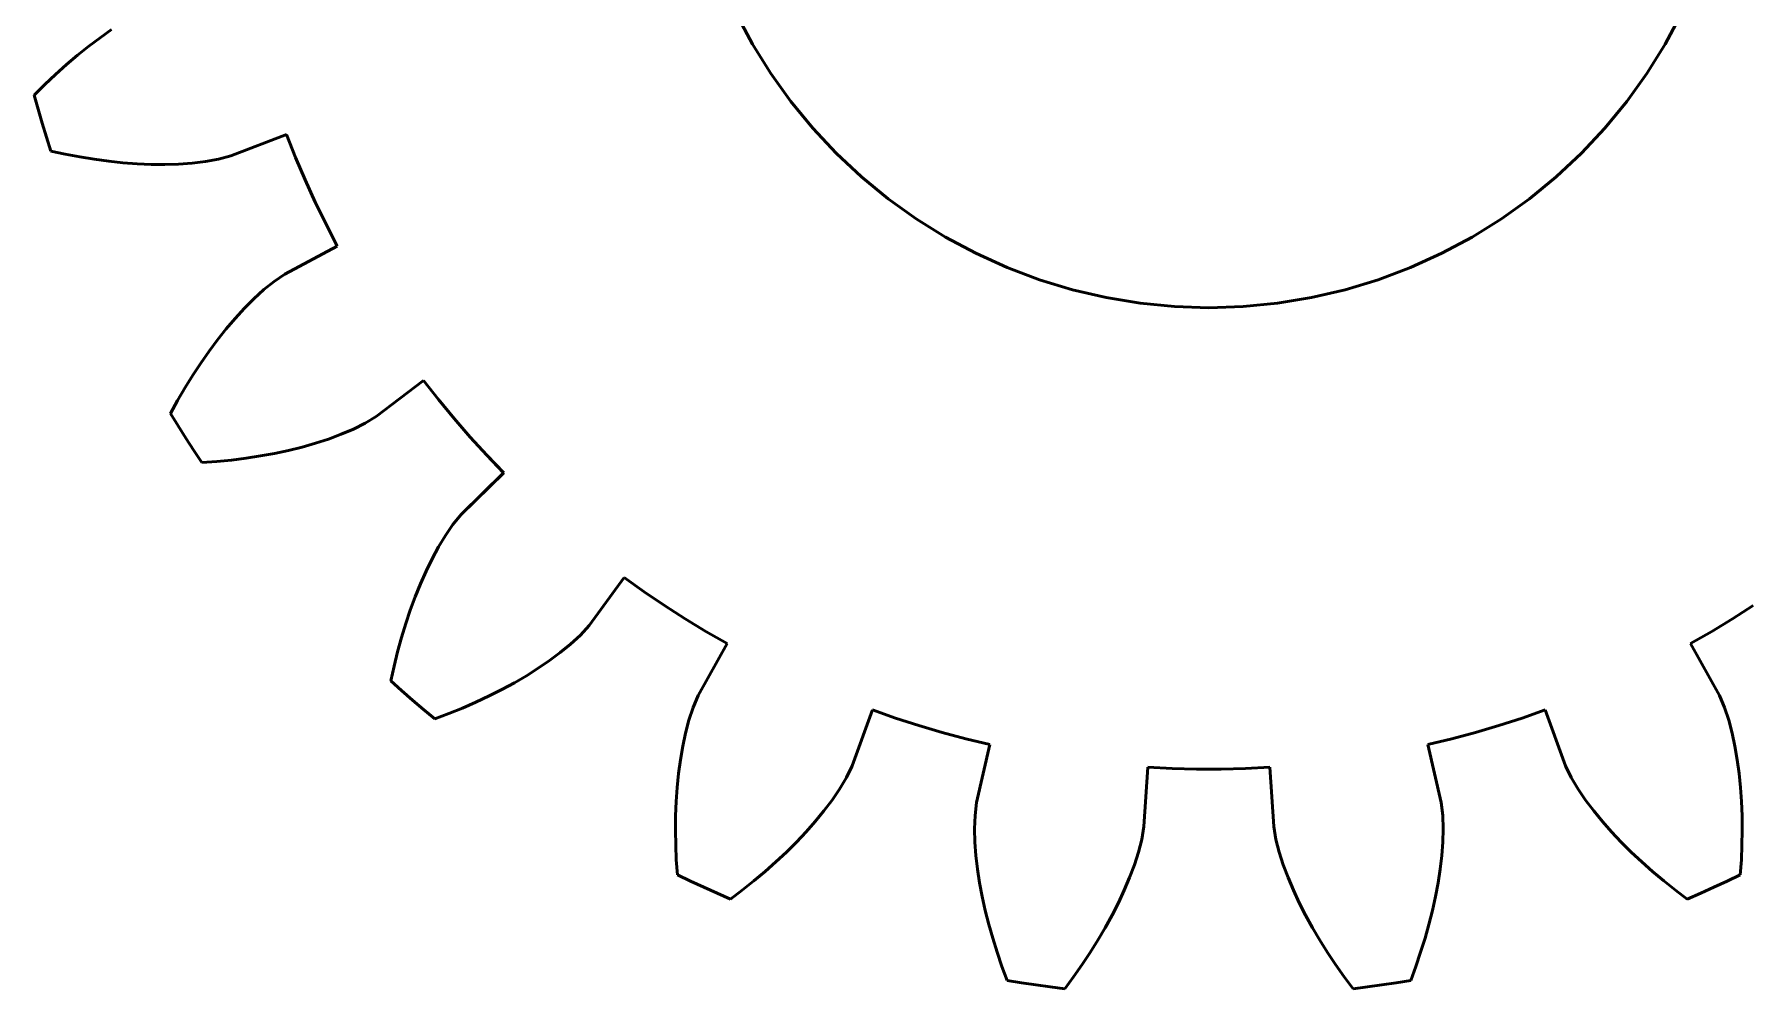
# Model space of a CAD drawing. Header units: millimetres. Extents: x 0 to 297, y 0 to 210.
# Drawn here: x 38.77 to 81.04, y 62.29 to 85.82 of the extents above; entities that cross this region are included whole.
import ezdxf

# ---------------------------------------------------------------- set-up
doc = ezdxf.new("R2010")
doc.units = ezdxf.units.MM
doc.linetypes.add('DASHED', pattern=[1.524, 1.27, -0.254])
doc.layers.add('OCULTA', color=8, linetype='DASHED', lineweight=25)
doc.layers.add('VISIBLE', color=7, linetype='CONTINUOUS', lineweight=50)

msp = doc.modelspace()

# ---------------------------------------------------------------- linework, layer by layer
at = {"layer": 'OCULTA'}
for p, q in [((40.391, 85.731), (40.673, 85.93)), ((39.836, 85.299), (40.112, 85.52)), ((40.112, 85.52), (40.391, 85.731)), ((39.294, 84.827), (39.563, 85.068)), ((39.563, 85.068), (39.836, 85.299)), ((38.766, 84.315), (39.028, 84.576)), ((39.028, 84.576), (39.294, 84.827)), ((38.861, 83.969), (38.766, 84.315)), ((38.766, 84.315), (38.766, 84.315)), ((38.961, 83.623), (38.861, 83.969)), ((39.064, 83.279), (38.961, 83.623)), ((43.62, 82.816), (44.989, 83.342)), ((45.212, 82.78), (44.989, 83.342)), ((44.989, 83.342), (44.989, 83.342)), ((39.064, 83.279), (39.171, 82.936)), ((39.171, 82.936), (39.532, 82.859)), ((39.171, 82.936), (39.171, 82.936)), ((39.532, 82.859), (39.892, 82.791)), ((40.248, 82.734), (39.892, 82.791)), ((40.248, 82.734), (40.603, 82.686)), ((40.603, 82.686), (40.954, 82.65)), ((40.954, 82.65), (41.303, 82.624)), ((41.303, 82.624), (41.648, 82.609)), ((41.648, 82.609), (41.99, 82.606)), ((41.99, 82.606), (42.327, 82.616)), ((42.327, 82.616), (42.66, 82.639)), ((42.66, 82.639), (42.988, 82.677)), ((42.988, 82.677), (43.309, 82.733)), ((43.309, 82.733), (43.62, 82.816)), ((45.212, 82.78), (45.449, 82.225)), ((45.7, 81.676), (45.449, 82.225)), ((45.7, 81.676), (45.965, 81.133)), ((46.242, 80.596), (45.965, 81.133)), ((44.949, 79.906), (46.242, 80.596)), ((46.242, 80.596), (46.242, 80.596)), ((44.682, 79.725), (44.949, 79.906)), ((44.186, 79.297), (44.43, 79.52)), ((44.43, 79.52), (44.682, 79.725)), ((43.723, 78.812), (43.951, 79.061)), ((43.951, 79.061), (44.186, 79.297)), ((43.501, 78.552), (43.723, 78.812)), ((43.078, 78), (43.286, 78.281)), ((43.286, 78.281), (43.501, 78.552)), ((42.875, 77.711), (43.078, 78)), ((42.489, 77.105), (42.679, 77.412)), ((42.679, 77.412), (42.875, 77.711)), ((42.304, 76.789), (42.489, 77.105)), ((47.205, 76.394), (48.371, 77.284)), ((48.743, 76.809), (48.371, 77.284)), ((48.371, 77.284), (48.371, 77.284)), ((42.126, 76.465), (42.304, 76.789)), ((48.743, 76.809), (49.128, 76.342)), ((42.315, 76.16), (42.126, 76.465)), ((42.126, 76.465), (42.126, 76.465)), ((42.315, 76.16), (42.508, 75.856)), ((46.639, 76.083), (46.931, 76.227)), ((46.931, 76.227), (47.205, 76.394)), ((49.523, 75.886), (49.128, 76.342)), ((42.704, 75.555), (42.508, 75.856)), ((45.372, 75.64), (45.701, 75.733)), ((45.701, 75.733), (46.022, 75.838)), ((46.022, 75.838), (46.335, 75.954)), ((46.335, 75.954), (46.639, 76.083)), ((49.93, 75.439), (49.523, 75.886)), ((42.904, 75.256), (42.704, 75.555)), ((42.904, 75.256), (43.272, 75.284)), ((42.904, 75.256), (42.904, 75.256)), ((43.272, 75.284), (43.636, 75.32)), ((43.636, 75.32), (43.994, 75.365)), ((43.994, 75.365), (44.347, 75.42)), ((44.347, 75.42), (44.695, 75.484)), ((44.695, 75.484), (45.037, 75.557)), ((45.037, 75.557), (45.372, 75.64)), ((50.348, 75.003), (49.93, 75.439)), ((49.301, 73.976), (50.348, 75.003)), ((50.348, 75.003), (50.348, 75.003)), ((48.912, 73.459), (49.096, 73.728)), ((49.096, 73.728), (49.301, 73.976)), ((48.582, 72.884), (48.741, 73.177)), ((48.741, 73.177), (48.912, 73.459)), ((48.433, 72.581), (48.582, 72.884)), ((48.293, 72.269), (48.433, 72.581)), ((52.455, 71.243), (53.323, 72.425)), ((53.323, 72.425), (53.814, 72.074)), ((53.323, 72.425), (53.323, 72.425)), ((48.042, 71.621), (48.163, 71.949)), ((48.163, 71.949), (48.293, 72.269)), ((53.814, 72.074), (54.314, 71.735)), ((47.93, 71.286), (48.042, 71.621)), ((54.314, 71.735), (54.822, 71.408)), ((80.668, 71.408), (81.176, 71.735)), ((47.825, 70.944), (47.93, 71.286)), ((52.239, 71.005), (52.455, 71.243)), ((54.822, 71.408), (55.338, 71.094)), ((55.338, 71.094), (55.862, 70.793)), ((79.629, 70.793), (80.152, 71.094)), ((80.152, 71.094), (80.668, 71.408)), ((47.729, 70.595), (47.825, 70.944)), ((51.744, 70.575), (51.999, 70.784)), ((51.999, 70.784), (52.239, 71.005)), ((55.147, 69.513), (55.862, 70.793)), ((55.862, 70.793), (55.862, 70.793)), ((80.344, 69.513), (79.629, 70.793)), ((79.629, 70.793), (79.629, 70.793)), ((47.562, 69.88), (47.642, 70.241)), ((47.642, 70.241), (47.729, 70.595)), ((50.909, 70.003), (51.198, 70.185)), ((51.198, 70.185), (51.477, 70.375)), ((51.477, 70.375), (51.744, 70.575)), ((47.829, 69.64), (47.562, 69.88)), ((47.562, 69.88), (47.562, 69.88)), ((50.303, 69.662), (50.611, 69.828)), ((50.611, 69.828), (50.909, 70.003)), ((47.829, 69.64), (48.1, 69.403)), ((48.373, 69.169), (48.1, 69.403)), ((49.333, 69.206), (49.664, 69.351)), ((49.664, 69.351), (49.988, 69.503)), ((49.988, 69.503), (50.303, 69.662)), ((55.021, 69.217), (55.147, 69.513)), ((80.344, 69.513), (80.47, 69.217)), ((48.373, 69.169), (48.648, 68.939)), ((48.648, 68.939), (48.994, 69.069)), ((48.648, 68.939), (48.648, 68.939)), ((48.994, 69.069), (49.333, 69.206)), ((54.835, 68.589), (54.919, 68.907)), ((54.919, 68.907), (55.021, 69.217)), ((58.944, 67.779), (59.443, 69.158)), ((59.443, 69.158), (60.014, 68.959)), ((59.443, 69.158), (59.443, 69.158)), ((60.014, 68.959), (60.589, 68.774)), ((74.902, 68.774), (75.477, 68.959)), ((75.477, 68.959), (76.047, 69.158)), ((76.547, 67.779), (76.047, 69.158)), ((76.047, 69.158), (76.047, 69.158)), ((80.571, 68.907), (80.47, 69.217)), ((80.656, 68.589), (80.571, 68.907)), ((54.765, 68.262), (54.835, 68.589)), ((60.589, 68.774), (61.168, 68.604)), ((61.168, 68.604), (61.752, 68.449)), ((73.739, 68.449), (74.322, 68.604)), ((74.322, 68.604), (74.902, 68.774)), ((80.726, 68.262), (80.656, 68.589)), ((54.707, 67.93), (54.765, 68.262)), ((61.752, 68.449), (62.339, 68.307)), ((62.014, 66.877), (62.339, 68.307)), ((62.339, 68.307), (62.339, 68.307)), ((73.151, 68.307), (73.739, 68.449)), ((73.151, 68.307), (73.477, 66.877)), ((73.151, 68.307), (73.151, 68.307)), ((80.784, 67.93), (80.726, 68.262)), ((54.661, 67.591), (54.707, 67.93)), ((58.803, 67.49), (58.944, 67.779)), ((66.145, 66.283), (66.236, 67.747)), ((66.236, 67.747), (66.84, 67.717)), ((66.236, 67.747), (66.236, 67.747)), ((66.84, 67.717), (67.443, 67.702)), ((67.443, 67.702), (68.047, 67.702)), ((68.047, 67.702), (68.651, 67.717)), ((68.651, 67.717), (69.254, 67.747)), ((69.345, 66.283), (69.254, 67.747)), ((69.254, 67.747), (69.254, 67.747)), ((76.547, 67.779), (76.688, 67.49)), ((80.829, 67.591), (80.784, 67.93)), ((54.603, 66.898), (54.627, 67.247)), ((54.627, 67.247), (54.661, 67.591)), ((58.636, 67.21), (58.803, 67.49)), ((76.855, 67.21), (76.688, 67.49)), ((80.864, 67.247), (80.829, 67.591)), ((80.864, 67.247), (80.888, 66.898)), ((54.589, 66.545), (54.603, 66.898)), ((58.249, 66.671), (58.45, 66.938)), ((58.45, 66.938), (58.636, 67.21)), ((61.976, 66.558), (62.014, 66.877)), ((73.515, 66.558), (73.477, 66.877)), ((77.041, 66.938), (76.855, 67.21)), ((77.041, 66.938), (77.241, 66.671)), ((80.901, 66.545), (80.888, 66.898)), ((54.586, 66.188), (54.589, 66.545)), ((57.81, 66.153), (58.035, 66.41)), ((58.035, 66.41), (58.249, 66.671)), ((61.966, 66.232), (61.976, 66.558)), ((73.525, 66.232), (73.515, 66.558)), ((77.455, 66.41), (77.241, 66.671)), ((77.455, 66.41), (77.681, 66.153)), ((80.905, 66.188), (80.901, 66.545)), ((54.592, 65.826), (54.586, 66.188)), ((57.572, 65.902), (57.81, 66.153)), ((61.975, 65.903), (61.966, 66.232)), ((66.01, 65.651), (66.092, 65.966)), ((66.092, 65.966), (66.145, 66.283)), ((69.399, 65.966), (69.345, 66.283)), ((69.481, 65.651), (69.399, 65.966)), ((73.516, 65.903), (73.525, 66.232)), ((77.918, 65.902), (77.681, 66.153)), ((80.899, 65.826), (80.905, 66.188)), ((54.607, 65.461), (54.592, 65.826)), ((57.066, 65.414), (57.324, 65.656)), ((57.324, 65.656), (57.572, 65.902)), ((61.999, 65.57), (61.975, 65.903)), ((62.038, 65.234), (61.999, 65.57)), ((65.909, 65.337), (66.01, 65.651)), ((69.582, 65.337), (69.481, 65.651)), ((73.453, 65.234), (73.491, 65.57)), ((73.491, 65.57), (73.516, 65.903)), ((77.918, 65.902), (78.166, 65.656)), ((78.424, 65.414), (78.166, 65.656)), ((80.883, 65.461), (80.899, 65.826)), ((54.607, 65.461), (54.633, 65.093)), ((56.521, 64.945), (56.799, 65.177)), ((56.799, 65.177), (57.066, 65.414)), ((62.089, 64.897), (62.038, 65.234)), ((65.791, 65.025), (65.909, 65.337)), ((69.582, 65.337), (69.699, 65.025)), ((73.401, 64.897), (73.453, 65.234)), ((78.424, 65.414), (78.692, 65.177)), ((78.969, 64.945), (78.692, 65.177)), ((80.858, 65.093), (80.883, 65.461)), ((54.957, 64.938), (54.633, 65.093)), ((54.633, 65.093), (54.633, 65.093)), ((54.957, 64.938), (55.283, 64.786)), ((55.283, 64.786), (55.611, 64.639)), ((55.94, 64.496), (56.235, 64.718)), ((56.235, 64.718), (56.521, 64.945)), ((62.089, 64.897), (62.153, 64.557)), ((65.515, 64.404), (65.66, 64.714)), ((65.66, 64.714), (65.791, 65.025)), ((69.831, 64.714), (69.699, 65.025)), ((69.976, 64.404), (69.831, 64.714)), ((73.338, 64.557), (73.401, 64.897)), ((78.969, 64.945), (79.255, 64.718)), ((79.255, 64.718), (79.55, 64.496)), ((79.88, 64.639), (80.208, 64.786)), ((80.208, 64.786), (80.534, 64.938)), ((80.534, 64.938), (80.858, 65.093)), ((80.858, 65.093), (80.858, 65.093)), ((55.94, 64.496), (55.611, 64.639)), ((55.94, 64.496), (55.94, 64.496)), ((62.228, 64.216), (62.153, 64.557)), ((65.358, 64.096), (65.515, 64.404)), ((70.132, 64.096), (69.976, 64.404)), ((73.262, 64.216), (73.338, 64.557)), ((79.55, 64.496), (79.88, 64.639)), ((79.55, 64.496), (79.55, 64.496)), ((62.315, 63.873), (62.228, 64.216)), ((62.412, 63.529), (62.315, 63.873)), ((65.19, 63.79), (65.358, 64.096)), ((70.301, 63.79), (70.132, 64.096)), ((73.079, 63.529), (73.176, 63.873)), ((73.176, 63.873), (73.262, 64.216)), ((62.52, 63.184), (62.412, 63.529)), ((64.82, 63.183), (65.01, 63.485)), ((65.01, 63.485), (65.19, 63.79)), ((70.48, 63.485), (70.301, 63.79)), ((70.48, 63.485), (70.671, 63.183)), ((72.971, 63.184), (73.079, 63.529)), ((62.52, 63.184), (62.638, 62.838)), ((64.62, 62.882), (64.82, 63.183)), ((70.671, 63.183), (70.871, 62.882)), ((72.853, 62.838), (72.971, 63.184)), ((62.766, 62.491), (62.638, 62.838)), ((64.189, 62.287), (64.409, 62.583)), ((64.409, 62.583), (64.62, 62.882)), ((70.871, 62.882), (71.082, 62.583)), ((71.082, 62.583), (71.302, 62.287)), ((72.725, 62.491), (72.853, 62.838)), ((62.766, 62.491), (63.12, 62.434)), ((62.766, 62.491), (62.766, 62.491)), ((63.12, 62.434), (63.476, 62.381)), ((63.476, 62.381), (63.832, 62.332)), ((63.832, 62.332), (64.189, 62.287)), ((64.189, 62.287), (64.189, 62.287)), ((71.302, 62.287), (71.659, 62.332)), ((71.302, 62.287), (71.302, 62.287)), ((71.659, 62.332), (72.015, 62.381)), ((72.015, 62.381), (72.37, 62.434)), ((72.37, 62.434), (72.725, 62.491)), ((72.725, 62.491), (72.725, 62.491))]:
    msp.add_line(p, q, dxfattribs=at)
at = {"layer": 'VISIBLE'}
for p, q in [((56.487, 85.575), (56.086, 86.325)), ((56.487, 85.575), (56.086, 86.325)), ((79.004, 85.575), (79.405, 86.325)), ((79.004, 85.575), (79.405, 86.325)), ((40.391, 85.731), (40.673, 85.93)), ((40.391, 85.731), (40.673, 85.93)), ((39.836, 85.299), (40.112, 85.52)), ((39.836, 85.299), (40.112, 85.52)), ((40.112, 85.52), (40.391, 85.731)), ((40.112, 85.52), (40.391, 85.731)), ((40.112, 85.52), (40.112, 85.52)), ((40.391, 85.731), (40.391, 85.731)), ((56.487, 85.575), (56.936, 84.853)), ((56.487, 85.575), (56.936, 84.853)), ((78.554, 84.853), (79.004, 85.575)), ((78.554, 84.853), (79.004, 85.575)), ((39.294, 84.827), (39.563, 85.068)), ((39.294, 84.827), (39.563, 85.068)), ((39.563, 85.068), (39.836, 85.299)), ((39.563, 85.068), (39.836, 85.299)), ((39.563, 85.068), (39.563, 85.068)), ((39.836, 85.299), (39.836, 85.299)), ((38.766, 84.315), (39.028, 84.576)), ((38.766, 84.315), (39.028, 84.576)), ((39.028, 84.576), (39.294, 84.827)), ((39.028, 84.576), (39.294, 84.827)), ((39.028, 84.576), (39.028, 84.576)), ((39.294, 84.827), (39.294, 84.827)), ((57.432, 84.161), (56.936, 84.853)), ((57.432, 84.161), (56.936, 84.853)), ((78.059, 84.161), (78.554, 84.853)), ((78.059, 84.161), (78.554, 84.853)), ((38.861, 83.969), (38.766, 84.315)), ((38.861, 83.969), (38.766, 84.315)), ((38.766, 84.315), (38.766, 84.315)), ((38.766, 84.315), (38.766, 84.315)), ((57.432, 84.161), (57.971, 83.504)), ((57.432, 84.161), (57.971, 83.504)), ((77.519, 83.504), (78.059, 84.161)), ((77.519, 83.504), (78.059, 84.161)), ((38.961, 83.623), (38.861, 83.969)), ((38.961, 83.623), (38.861, 83.969)), ((38.861, 83.969), (38.861, 83.969)), ((39.064, 83.279), (38.961, 83.623)), ((39.064, 83.279), (38.961, 83.623)), ((38.961, 83.623), (38.961, 83.623)), ((43.62, 82.816), (44.989, 83.342)), ((44.989, 83.342), (43.62, 82.816)), ((45.212, 82.78), (44.989, 83.342)), ((45.212, 82.78), (44.989, 83.342)), ((44.989, 83.342), (44.989, 83.342)), ((44.989, 83.342), (44.989, 83.342)), ((44.989, 83.342), (44.989, 83.342)), ((44.989, 83.342), (44.989, 83.342)), ((44.989, 83.342), (44.989, 83.342)), ((44.989, 83.342), (44.989, 83.342)), ((44.989, 83.342), (44.989, 83.342)), ((44.989, 83.342), (44.989, 83.342)), ((44.989, 83.342), (44.989, 83.342)), ((44.989, 83.342), (44.989, 83.342)), ((44.989, 83.342), (44.989, 83.342)), ((44.989, 83.342), (44.989, 83.342)), ((44.989, 83.342), (44.989, 83.342)), ((44.989, 83.342), (44.989, 83.342)), ((44.989, 83.342), (44.989, 83.342)), ((44.989, 83.342), (44.989, 83.342)), ((57.971, 83.504), (58.553, 82.883)), ((57.971, 83.504), (58.553, 82.883)), ((76.938, 82.883), (77.519, 83.504)), ((76.938, 82.883), (77.519, 83.504)), ((39.064, 83.279), (39.171, 82.936)), ((39.171, 82.936), (39.064, 83.279)), ((39.064, 83.279), (39.064, 83.279)), ((39.171, 82.936), (39.532, 82.859)), ((39.532, 82.859), (39.171, 82.936)), ((39.171, 82.936), (39.171, 82.936)), ((39.171, 82.936), (39.171, 82.936)), ((39.532, 82.859), (39.892, 82.791)), ((39.532, 82.859), (39.532, 82.859)), ((39.892, 82.791), (39.532, 82.859)), ((59.174, 82.301), (58.553, 82.883)), ((59.174, 82.301), (58.553, 82.883)), ((76.317, 82.301), (76.938, 82.883)), ((76.317, 82.301), (76.938, 82.883)), ((40.248, 82.734), (39.892, 82.791)), ((40.248, 82.734), (39.892, 82.791)), ((39.892, 82.791), (39.892, 82.791)), ((40.248, 82.734), (40.603, 82.686)), ((40.603, 82.686), (40.248, 82.734)), ((40.248, 82.734), (40.248, 82.734)), ((40.603, 82.686), (40.954, 82.65)), ((40.954, 82.65), (40.603, 82.686)), ((40.603, 82.686), (40.603, 82.686)), ((40.954, 82.65), (41.303, 82.624)), ((41.303, 82.624), (40.954, 82.65)), ((40.954, 82.65), (40.954, 82.65)), ((41.303, 82.624), (41.648, 82.609)), ((41.648, 82.609), (41.303, 82.624)), ((41.303, 82.624), (41.303, 82.624)), ((41.648, 82.609), (41.99, 82.606)), ((41.99, 82.606), (41.648, 82.609)), ((41.648, 82.609), (41.648, 82.609)), ((41.99, 82.606), (42.327, 82.616)), ((42.327, 82.616), (41.99, 82.606)), ((41.99, 82.606), (41.99, 82.606)), ((42.327, 82.616), (42.66, 82.639)), ((42.66, 82.639), (42.327, 82.616)), ((42.327, 82.616), (42.327, 82.616)), ((42.66, 82.639), (42.988, 82.677)), ((42.988, 82.677), (42.66, 82.639)), ((42.66, 82.639), (42.66, 82.639)), ((42.988, 82.677), (43.309, 82.733)), ((43.309, 82.733), (42.988, 82.677)), ((42.988, 82.677), (42.988, 82.677)), ((43.309, 82.733), (43.62, 82.816)), ((43.62, 82.816), (43.309, 82.733)), ((43.309, 82.733), (43.309, 82.733)), ((43.62, 82.816), (43.62, 82.816)), ((45.212, 82.78), (45.449, 82.225)), ((45.449, 82.225), (45.212, 82.78)), ((45.212, 82.78), (45.212, 82.78)), ((45.7, 81.676), (45.449, 82.225)), ((45.7, 81.676), (45.449, 82.225)), ((45.449, 82.225), (45.449, 82.225)), ((59.174, 82.301), (59.831, 81.762)), ((59.174, 82.301), (59.831, 81.762)), ((75.659, 81.762), (76.317, 82.301)), ((75.659, 81.762), (76.317, 82.301)), ((45.7, 81.676), (45.965, 81.133)), ((45.965, 81.133), (45.7, 81.676)), ((45.7, 81.676), (45.7, 81.676)), ((59.831, 81.762), (60.523, 81.266)), ((59.831, 81.762), (60.523, 81.266)), ((74.968, 81.266), (75.659, 81.762)), ((74.968, 81.266), (75.659, 81.762)), ((61.245, 80.817), (60.523, 81.266)), ((61.245, 80.817), (60.523, 81.266)), ((74.245, 80.817), (74.968, 81.266)), ((74.245, 80.817), (74.968, 81.266)), ((46.242, 80.596), (45.965, 81.133)), ((46.242, 80.596), (45.965, 81.133)), ((45.965, 81.133), (45.965, 81.133)), ((61.245, 80.817), (61.996, 80.416)), ((61.245, 80.817), (61.996, 80.416)), ((73.495, 80.416), (74.245, 80.817)), ((73.495, 80.416), (74.245, 80.817)), ((44.949, 79.906), (46.242, 80.596)), ((44.949, 79.906), (46.242, 80.596)), ((46.242, 80.596), (46.242, 80.596)), ((46.242, 80.596), (46.242, 80.596)), ((46.242, 80.596), (46.242, 80.596)), ((46.242, 80.596), (46.242, 80.596)), ((46.242, 80.596), (46.242, 80.596)), ((46.242, 80.596), (46.242, 80.596)), ((46.242, 80.596), (46.242, 80.596)), ((46.242, 80.596), (46.242, 80.596)), ((46.242, 80.596), (46.242, 80.596)), ((46.242, 80.596), (46.242, 80.596)), ((46.242, 80.596), (46.242, 80.596)), ((46.242, 80.596), (46.242, 80.596)), ((46.242, 80.596), (46.242, 80.596)), ((46.242, 80.596), (46.242, 80.596)), ((46.242, 80.596), (46.242, 80.596)), ((46.242, 80.596), (46.242, 80.596)), ((61.996, 80.416), (62.77, 80.065)), ((61.996, 80.416), (62.77, 80.065)), ((72.72, 80.065), (73.495, 80.416)), ((72.72, 80.065), (73.495, 80.416)), ((44.682, 79.725), (44.949, 79.906)), ((44.682, 79.725), (44.949, 79.906)), ((44.949, 79.906), (44.949, 79.906)), ((62.77, 80.065), (63.567, 79.765)), ((62.77, 80.065), (63.567, 79.765)), ((71.924, 79.765), (72.72, 80.065)), ((71.924, 79.765), (72.72, 80.065)), ((44.186, 79.297), (44.43, 79.52)), ((44.186, 79.297), (44.43, 79.52)), ((44.43, 79.52), (44.682, 79.725)), ((44.43, 79.52), (44.682, 79.725)), ((44.43, 79.52), (44.43, 79.52)), ((44.682, 79.725), (44.682, 79.725)), ((63.567, 79.765), (64.381, 79.518)), ((63.567, 79.765), (64.381, 79.518)), ((64.381, 79.518), (65.209, 79.325)), ((64.381, 79.518), (65.209, 79.325)), ((70.282, 79.325), (71.11, 79.518)), ((70.282, 79.325), (71.11, 79.518)), ((71.11, 79.518), (71.924, 79.765)), ((71.11, 79.518), (71.924, 79.765)), ((43.723, 78.812), (43.951, 79.061)), ((43.723, 78.812), (43.951, 79.061)), ((43.951, 79.061), (44.186, 79.297)), ((43.951, 79.061), (44.186, 79.297)), ((43.951, 79.061), (43.951, 79.061)), ((44.186, 79.297), (44.186, 79.297)), ((65.209, 79.325), (66.048, 79.186)), ((65.209, 79.325), (66.048, 79.186)), ((66.048, 79.186), (66.895, 79.103)), ((66.048, 79.186), (66.895, 79.103)), ((66.895, 79.103), (67.745, 79.075)), ((66.895, 79.103), (67.745, 79.075)), ((67.745, 79.075), (68.596, 79.103)), ((67.745, 79.075), (68.596, 79.103)), ((68.596, 79.103), (69.442, 79.186)), ((68.596, 79.103), (69.442, 79.186)), ((69.442, 79.186), (70.282, 79.325)), ((69.442, 79.186), (70.282, 79.325)), ((43.501, 78.552), (43.723, 78.812)), ((43.501, 78.552), (43.723, 78.812)), ((43.723, 78.812), (43.723, 78.812)), ((43.078, 78), (43.286, 78.281)), ((43.078, 78), (43.286, 78.281)), ((43.286, 78.281), (43.501, 78.552)), ((43.286, 78.281), (43.501, 78.552)), ((43.286, 78.281), (43.286, 78.281)), ((43.501, 78.552), (43.501, 78.552)), ((42.875, 77.711), (43.078, 78)), ((42.875, 77.711), (43.078, 78)), ((43.078, 78), (43.078, 78)), ((42.489, 77.105), (42.679, 77.412)), ((42.489, 77.105), (42.679, 77.412)), ((42.679, 77.412), (42.875, 77.711)), ((42.679, 77.412), (42.875, 77.711)), ((42.679, 77.412), (42.679, 77.412)), ((42.875, 77.711), (42.875, 77.711)), ((42.304, 76.789), (42.489, 77.105)), ((42.304, 76.789), (42.489, 77.105)), ((42.489, 77.105), (42.489, 77.105)), ((47.205, 76.394), (48.371, 77.284)), ((48.371, 77.284), (47.205, 76.394)), ((48.743, 76.809), (48.371, 77.284)), ((48.743, 76.809), (48.371, 77.284)), ((48.371, 77.284), (48.371, 77.284)), ((48.371, 77.284), (48.371, 77.284)), ((48.371, 77.284), (48.371, 77.284)), ((48.371, 77.284), (48.371, 77.284)), ((48.371, 77.284), (48.371, 77.284)), ((48.371, 77.284), (48.371, 77.284)), ((48.371, 77.284), (48.371, 77.284)), ((48.371, 77.284), (48.371, 77.284)), ((48.371, 77.284), (48.371, 77.284)), ((48.371, 77.284), (48.371, 77.284)), ((48.371, 77.284), (48.371, 77.284)), ((48.371, 77.284), (48.371, 77.284)), ((48.371, 77.284), (48.371, 77.284)), ((48.371, 77.284), (48.371, 77.284)), ((48.371, 77.284), (48.371, 77.284)), ((48.371, 77.284), (48.371, 77.284)), ((42.126, 76.465), (42.304, 76.789)), ((42.126, 76.465), (42.304, 76.789)), ((42.304, 76.789), (42.304, 76.789)), ((48.743, 76.809), (49.128, 76.342)), ((49.128, 76.342), (48.743, 76.809)), ((48.743, 76.809), (48.743, 76.809)), ((42.315, 76.16), (42.126, 76.465)), ((42.315, 76.16), (42.126, 76.465)), ((42.126, 76.465), (42.126, 76.465)), ((42.126, 76.465), (42.126, 76.465)), ((42.315, 76.16), (42.508, 75.856)), ((42.508, 75.856), (42.315, 76.16)), ((42.315, 76.16), (42.315, 76.16)), ((46.639, 76.083), (46.931, 76.227)), ((46.931, 76.227), (46.639, 76.083)), ((46.931, 76.227), (47.205, 76.394)), ((47.205, 76.394), (46.931, 76.227)), ((46.931, 76.227), (46.931, 76.227)), ((47.205, 76.394), (47.205, 76.394)), ((49.523, 75.886), (49.128, 76.342)), ((49.523, 75.886), (49.128, 76.342)), ((49.128, 76.342), (49.128, 76.342)), ((42.704, 75.555), (42.508, 75.856)), ((42.704, 75.555), (42.508, 75.856)), ((42.508, 75.856), (42.508, 75.856)), ((45.372, 75.64), (45.701, 75.733)), ((45.701, 75.733), (45.372, 75.64)), ((45.701, 75.733), (46.022, 75.838)), ((46.022, 75.838), (45.701, 75.733)), ((45.701, 75.733), (45.701, 75.733)), ((46.022, 75.838), (46.335, 75.954)), ((46.335, 75.954), (46.022, 75.838)), ((46.022, 75.838), (46.022, 75.838)), ((46.335, 75.954), (46.639, 76.083)), ((46.639, 76.083), (46.335, 75.954)), ((46.335, 75.954), (46.335, 75.954)), ((46.639, 76.083), (46.639, 76.083)), ((49.93, 75.439), (49.523, 75.886)), ((49.93, 75.439), (49.523, 75.886)), ((49.523, 75.886), (49.523, 75.886)), ((42.904, 75.256), (42.704, 75.555)), ((42.904, 75.256), (42.704, 75.555)), ((42.704, 75.555), (42.704, 75.555)), ((42.904, 75.256), (43.272, 75.284)), ((43.272, 75.284), (42.904, 75.256)), ((42.904, 75.256), (42.904, 75.256)), ((42.904, 75.256), (42.904, 75.256)), ((43.272, 75.284), (43.636, 75.32)), ((43.636, 75.32), (43.272, 75.284)), ((43.272, 75.284), (43.272, 75.284)), ((43.636, 75.32), (43.994, 75.365)), ((43.994, 75.365), (43.636, 75.32)), ((43.636, 75.32), (43.636, 75.32)), ((43.994, 75.365), (44.347, 75.42)), ((44.347, 75.42), (43.994, 75.365)), ((43.994, 75.365), (43.994, 75.365)), ((44.347, 75.42), (44.695, 75.484)), ((44.695, 75.484), (44.347, 75.42)), ((44.347, 75.42), (44.347, 75.42)), ((44.695, 75.484), (45.037, 75.557)), ((45.037, 75.557), (44.695, 75.484)), ((44.695, 75.484), (44.695, 75.484)), ((45.037, 75.557), (45.372, 75.64)), ((45.372, 75.64), (45.037, 75.557)), ((45.037, 75.557), (45.037, 75.557)), ((45.372, 75.64), (45.372, 75.64)), ((50.348, 75.003), (49.93, 75.439)), ((50.347, 75.003), (49.93, 75.439)), ((49.93, 75.439), (49.93, 75.439)), ((49.301, 73.976), (50.348, 75.003)), ((49.301, 73.976), (50.347, 75.003)), ((50.347, 75.003), (50.347, 75.003)), ((50.347, 75.003), (50.347, 75.003)), ((50.347, 75.003), (50.347, 75.003)), ((50.347, 75.003), (50.347, 75.003)), ((50.347, 75.003), (50.347, 75.003)), ((50.347, 75.003), (50.347, 75.003)), ((50.347, 75.003), (50.347, 75.003)), ((50.347, 75.003), (50.347, 75.003)), ((50.347, 75.003), (50.347, 75.003)), ((50.347, 75.003), (50.347, 75.003)), ((50.347, 75.003), (50.347, 75.003)), ((50.347, 75.003), (50.347, 75.003)), ((50.347, 75.003), (50.347, 75.003)), ((50.347, 75.003), (50.347, 75.003)), ((50.347, 75.003), (50.347, 75.003)), ((50.347, 75.003), (50.347, 75.003)), ((48.912, 73.459), (49.096, 73.728)), ((48.912, 73.459), (49.096, 73.728)), ((49.096, 73.728), (49.301, 73.976)), ((49.096, 73.728), (49.301, 73.976)), ((49.096, 73.728), (49.096, 73.728)), ((49.301, 73.976), (49.301, 73.976)), ((48.582, 72.884), (48.741, 73.177)), ((48.582, 72.884), (48.741, 73.177)), ((48.741, 73.177), (48.912, 73.459)), ((48.741, 73.177), (48.912, 73.459)), ((48.741, 73.177), (48.741, 73.177)), ((48.912, 73.459), (48.912, 73.459)), ((48.433, 72.581), (48.582, 72.884)), ((48.433, 72.581), (48.582, 72.884)), ((48.582, 72.884), (48.582, 72.884)), ((48.293, 72.269), (48.433, 72.581)), ((48.293, 72.269), (48.433, 72.581)), ((48.433, 72.581), (48.433, 72.581)), ((52.455, 71.243), (53.323, 72.425)), ((53.323, 72.425), (52.455, 71.243)), ((53.323, 72.425), (53.814, 72.074)), ((53.814, 72.074), (53.323, 72.425)), ((53.323, 72.425), (53.323, 72.425)), ((53.323, 72.425), (53.323, 72.425)), ((53.323, 72.425), (53.323, 72.425)), ((53.323, 72.425), (53.323, 72.425)), ((53.323, 72.425), (53.323, 72.425)), ((53.323, 72.425), (53.323, 72.425)), ((53.323, 72.425), (53.323, 72.425)), ((53.323, 72.425), (53.323, 72.425)), ((53.323, 72.425), (53.323, 72.425)), ((53.323, 72.425), (53.323, 72.425)), ((53.323, 72.425), (53.323, 72.425)), ((53.323, 72.425), (53.323, 72.425)), ((53.323, 72.425), (53.323, 72.425)), ((53.323, 72.425), (53.323, 72.425)), ((53.323, 72.425), (53.323, 72.425)), ((53.323, 72.425), (53.323, 72.425)), ((48.042, 71.621), (48.163, 71.949)), ((48.042, 71.621), (48.163, 71.949)), ((48.163, 71.949), (48.293, 72.269)), ((48.163, 71.949), (48.293, 72.269)), ((48.163, 71.949), (48.163, 71.949)), ((48.293, 72.269), (48.293, 72.269)), ((53.814, 72.074), (54.314, 71.735)), ((54.314, 71.735), (53.814, 72.074)), ((53.814, 72.074), (53.814, 72.074)), ((47.93, 71.286), (48.042, 71.621)), ((47.93, 71.286), (48.042, 71.621)), ((48.042, 71.621), (48.042, 71.621)), ((54.314, 71.735), (54.822, 71.408)), ((54.822, 71.408), (54.314, 71.735)), ((54.314, 71.735), (54.314, 71.735)), ((80.668, 71.408), (81.176, 71.735)), ((81.176, 71.735), (80.668, 71.408)), ((47.825, 70.944), (47.93, 71.286)), ((47.825, 70.944), (47.93, 71.286)), ((47.93, 71.286), (47.93, 71.286)), ((52.239, 71.005), (52.455, 71.243)), ((52.455, 71.243), (52.239, 71.005)), ((52.455, 71.243), (52.455, 71.243)), ((54.822, 71.408), (55.338, 71.094)), ((55.338, 71.094), (54.822, 71.408)), ((54.822, 71.408), (54.822, 71.408)), ((55.338, 71.094), (55.862, 70.793)), ((55.862, 70.793), (55.338, 71.094)), ((55.338, 71.094), (55.338, 71.094)), ((79.629, 70.793), (80.152, 71.094)), ((80.152, 71.094), (79.629, 70.793)), ((80.152, 71.094), (80.668, 71.408)), ((80.668, 71.408), (80.152, 71.094)), ((80.152, 71.094), (80.152, 71.094)), ((80.668, 71.408), (80.668, 71.408)), ((47.729, 70.595), (47.825, 70.944)), ((47.729, 70.595), (47.825, 70.944)), ((47.825, 70.944), (47.825, 70.944)), ((51.744, 70.575), (51.999, 70.784)), ((51.999, 70.784), (51.744, 70.575)), ((51.999, 70.784), (52.239, 71.005)), ((52.239, 71.005), (51.999, 70.784)), ((51.999, 70.784), (51.999, 70.784)), ((52.239, 71.005), (52.239, 71.005)), ((55.147, 69.513), (55.862, 70.793)), ((55.147, 69.513), (55.862, 70.793)), ((55.862, 70.793), (55.862, 70.793)), ((55.862, 70.793), (55.862, 70.793)), ((55.862, 70.793), (55.862, 70.793)), ((55.862, 70.793), (55.862, 70.793)), ((55.862, 70.793), (55.862, 70.793)), ((55.862, 70.793), (55.862, 70.793)), ((55.862, 70.793), (55.862, 70.793)), ((55.862, 70.793), (55.862, 70.793)), ((55.862, 70.793), (55.862, 70.793)), ((55.862, 70.793), (55.862, 70.793)), ((55.862, 70.793), (55.862, 70.793)), ((55.862, 70.793), (55.862, 70.793)), ((55.862, 70.793), (55.862, 70.793)), ((55.862, 70.793), (55.862, 70.793)), ((55.862, 70.793), (55.862, 70.793)), ((55.862, 70.793), (55.862, 70.793)), ((80.344, 69.513), (79.629, 70.793)), ((79.629, 70.793), (79.629, 70.793)), ((79.629, 70.793), (79.629, 70.793)), ((79.629, 70.793), (79.629, 70.793)), ((79.629, 70.793), (79.629, 70.793)), ((79.629, 70.793), (79.629, 70.793)), ((79.629, 70.793), (79.629, 70.793)), ((79.629, 70.793), (79.629, 70.793)), ((79.629, 70.793), (79.629, 70.793)), ((79.629, 70.793), (79.629, 70.793)), ((79.629, 70.793), (79.629, 70.793)), ((79.629, 70.793), (79.629, 70.793)), ((79.629, 70.793), (79.629, 70.793)), ((79.629, 70.793), (79.629, 70.793)), ((79.629, 70.793), (79.629, 70.793)), ((79.629, 70.793), (79.629, 70.793)), ((79.629, 70.793), (79.629, 70.793)), ((79.629, 70.793), (80.344, 69.513)), ((47.562, 69.88), (47.642, 70.241)), ((47.562, 69.88), (47.642, 70.241)), ((47.642, 70.241), (47.729, 70.595)), ((47.642, 70.241), (47.729, 70.595)), ((47.642, 70.241), (47.642, 70.241)), ((47.729, 70.595), (47.729, 70.595)), ((50.909, 70.003), (51.198, 70.185)), ((51.198, 70.185), (50.909, 70.003)), ((51.198, 70.185), (51.477, 70.375)), ((51.477, 70.375), (51.198, 70.185)), ((51.198, 70.185), (51.198, 70.185)), ((51.477, 70.375), (51.744, 70.575)), ((51.744, 70.575), (51.477, 70.375)), ((51.477, 70.375), (51.477, 70.375)), ((51.744, 70.575), (51.744, 70.575)), ((47.829, 69.64), (47.562, 69.88)), ((47.829, 69.64), (47.562, 69.88)), ((47.562, 69.88), (47.562, 69.88)), ((47.562, 69.88), (47.562, 69.88)), ((50.303, 69.662), (50.611, 69.828)), ((50.611, 69.828), (50.303, 69.662)), ((50.611, 69.828), (50.909, 70.003)), ((50.909, 70.003), (50.611, 69.828)), ((50.611, 69.828), (50.611, 69.828)), ((50.909, 70.003), (50.909, 70.003)), ((47.829, 69.64), (48.1, 69.403)), ((48.1, 69.403), (47.829, 69.64)), ((47.829, 69.64), (47.829, 69.64)), ((48.373, 69.169), (48.1, 69.403)), ((48.373, 69.169), (48.1, 69.403)), ((48.1, 69.403), (48.1, 69.403)), ((49.333, 69.206), (49.664, 69.351)), ((49.664, 69.351), (49.333, 69.206)), ((49.664, 69.351), (49.988, 69.503)), ((49.988, 69.503), (49.664, 69.351)), ((49.664, 69.351), (49.664, 69.351)), ((49.988, 69.503), (50.303, 69.662)), ((50.303, 69.662), (49.988, 69.503)), ((49.988, 69.503), (49.988, 69.503)), ((50.303, 69.662), (50.303, 69.662)), ((55.021, 69.217), (55.147, 69.513)), ((55.021, 69.217), (55.147, 69.513)), ((55.147, 69.513), (55.147, 69.513)), ((80.344, 69.513), (80.47, 69.217)), ((80.344, 69.513), (80.344, 69.513)), ((80.344, 69.513), (80.47, 69.217)), ((48.373, 69.169), (48.648, 68.939)), ((48.648, 68.939), (48.373, 69.169)), ((48.373, 69.169), (48.373, 69.169)), ((48.648, 68.939), (48.994, 69.069)), ((48.994, 69.069), (48.648, 68.939)), ((48.648, 68.939), (48.648, 68.939)), ((48.648, 68.939), (48.648, 68.939)), ((48.994, 69.069), (49.333, 69.206)), ((49.333, 69.206), (48.994, 69.069)), ((48.994, 69.069), (48.994, 69.069)), ((49.333, 69.206), (49.333, 69.206)), ((54.835, 68.589), (54.919, 68.907)), ((54.919, 68.907), (55.021, 69.217)), ((54.919, 68.907), (55.021, 69.217)), ((54.919, 68.907), (54.919, 68.907)), ((55.021, 69.217), (55.021, 69.217)), ((58.944, 67.779), (59.443, 69.158)), ((59.443, 69.158), (58.944, 67.779)), ((59.443, 69.158), (60.014, 68.959)), ((60.014, 68.959), (59.443, 69.158)), ((59.443, 69.158), (59.443, 69.158)), ((59.443, 69.158), (59.443, 69.158)), ((59.443, 69.158), (59.443, 69.158)), ((59.443, 69.158), (59.443, 69.158)), ((59.443, 69.158), (59.443, 69.158)), ((59.443, 69.158), (59.443, 69.158)), ((59.443, 69.158), (59.443, 69.158)), ((59.443, 69.158), (59.443, 69.158)), ((59.443, 69.158), (59.443, 69.158)), ((59.443, 69.158), (59.443, 69.158)), ((59.443, 69.158), (59.443, 69.158)), ((59.443, 69.158), (59.443, 69.158)), ((59.443, 69.158), (59.443, 69.158)), ((59.443, 69.158), (59.443, 69.158)), ((59.443, 69.158), (59.443, 69.158)), ((59.443, 69.158), (59.443, 69.158)), ((60.014, 68.959), (60.589, 68.774)), ((60.589, 68.774), (60.014, 68.959)), ((60.014, 68.959), (60.014, 68.959)), ((74.902, 68.774), (75.477, 68.959)), ((75.477, 68.959), (74.902, 68.774)), ((75.477, 68.959), (76.047, 69.158)), ((76.047, 69.158), (75.477, 68.959)), ((75.477, 68.959), (75.477, 68.959)), ((76.547, 67.779), (76.047, 69.158)), ((76.547, 67.779), (76.047, 69.158)), ((76.047, 69.158), (76.047, 69.158)), ((76.047, 69.158), (76.047, 69.158)), ((76.047, 69.158), (76.047, 69.158)), ((76.047, 69.158), (76.047, 69.158)), ((76.047, 69.158), (76.047, 69.158)), ((76.047, 69.158), (76.047, 69.158)), ((76.047, 69.158), (76.047, 69.158)), ((76.047, 69.158), (76.047, 69.158)), ((76.047, 69.158), (76.047, 69.158)), ((76.047, 69.158), (76.047, 69.158)), ((76.047, 69.158), (76.047, 69.158)), ((76.047, 69.158), (76.047, 69.158)), ((76.047, 69.158), (76.047, 69.158)), ((76.047, 69.158), (76.047, 69.158)), ((76.047, 69.158), (76.047, 69.158)), ((76.047, 69.158), (76.047, 69.158)), ((80.571, 68.907), (80.47, 69.217)), ((80.47, 69.217), (80.47, 69.217)), ((80.47, 69.217), (80.571, 68.907)), ((80.656, 68.589), (80.571, 68.907)), ((80.571, 68.907), (80.571, 68.907)), ((54.765, 68.262), (54.835, 68.589)), ((54.765, 68.262), (54.835, 68.589)), ((54.835, 68.589), (54.919, 68.907)), ((54.835, 68.589), (54.835, 68.589)), ((60.589, 68.774), (61.168, 68.604)), ((61.168, 68.604), (60.589, 68.774)), ((60.589, 68.774), (60.589, 68.774)), ((61.168, 68.604), (61.752, 68.449)), ((61.752, 68.449), (61.168, 68.604)), ((61.168, 68.604), (61.168, 68.604)), ((73.739, 68.449), (74.322, 68.604)), ((74.322, 68.604), (73.739, 68.449)), ((74.322, 68.604), (74.902, 68.774)), ((74.902, 68.774), (74.322, 68.604)), ((74.322, 68.604), (74.322, 68.604)), ((74.902, 68.774), (74.902, 68.774)), ((80.571, 68.907), (80.656, 68.589)), ((80.726, 68.262), (80.656, 68.589)), ((80.656, 68.589), (80.656, 68.589)), ((80.656, 68.589), (80.726, 68.262)), ((54.707, 67.93), (54.765, 68.262)), ((54.707, 67.93), (54.765, 68.262)), ((54.765, 68.262), (54.765, 68.262)), ((61.752, 68.449), (62.339, 68.307)), ((62.339, 68.307), (61.752, 68.449)), ((61.752, 68.449), (61.752, 68.449)), ((62.014, 66.877), (62.339, 68.307)), ((62.014, 66.877), (62.339, 68.307)), ((62.339, 68.307), (62.339, 68.307)), ((62.339, 68.307), (62.339, 68.307)), ((62.339, 68.307), (62.339, 68.307)), ((62.339, 68.307), (62.339, 68.307)), ((62.339, 68.307), (62.339, 68.307)), ((62.339, 68.307), (62.339, 68.307)), ((62.339, 68.307), (62.339, 68.307)), ((62.339, 68.307), (62.339, 68.307)), ((62.339, 68.307), (62.339, 68.307)), ((62.339, 68.307), (62.339, 68.307)), ((62.339, 68.307), (62.339, 68.307)), ((62.339, 68.307), (62.339, 68.307)), ((62.339, 68.307), (62.339, 68.307)), ((62.339, 68.307), (62.339, 68.307)), ((62.339, 68.307), (62.339, 68.307)), ((62.339, 68.307), (62.339, 68.307)), ((73.151, 68.307), (73.739, 68.449)), ((73.151, 68.307), (73.477, 66.877)), ((73.151, 68.307), (73.151, 68.307)), ((73.151, 68.307), (73.151, 68.307)), ((73.151, 68.307), (73.151, 68.307)), ((73.151, 68.307), (73.151, 68.307)), ((73.151, 68.307), (73.151, 68.307)), ((73.151, 68.307), (73.151, 68.307)), ((73.151, 68.307), (73.151, 68.307)), ((73.151, 68.307), (73.151, 68.307)), ((73.151, 68.307), (73.151, 68.307)), ((73.151, 68.307), (73.151, 68.307)), ((73.151, 68.307), (73.151, 68.307)), ((73.151, 68.307), (73.151, 68.307)), ((73.151, 68.307), (73.151, 68.307)), ((73.151, 68.307), (73.151, 68.307)), ((73.151, 68.307), (73.151, 68.307)), ((73.151, 68.307), (73.477, 66.877)), ((73.739, 68.449), (73.151, 68.307)), ((73.151, 68.307), (73.151, 68.307)), ((73.739, 68.449), (73.739, 68.449)), ((80.784, 67.93), (80.726, 68.262)), ((80.726, 68.262), (80.726, 68.262)), ((80.726, 68.262), (80.784, 67.93)), ((54.661, 67.591), (54.707, 67.93)), ((54.661, 67.591), (54.707, 67.93)), ((54.707, 67.93), (54.707, 67.93)), ((58.803, 67.49), (58.944, 67.779)), ((58.944, 67.779), (58.803, 67.49)), ((58.944, 67.779), (58.944, 67.779)), ((66.145, 66.283), (66.236, 67.747)), ((66.236, 67.747), (66.145, 66.283)), ((66.236, 67.747), (66.84, 67.717)), ((66.84, 67.717), (66.236, 67.747)), ((66.236, 67.747), (66.236, 67.747)), ((66.236, 67.747), (66.236, 67.747)), ((66.236, 67.747), (66.236, 67.747)), ((66.236, 67.747), (66.236, 67.747)), ((66.236, 67.747), (66.236, 67.747)), ((66.236, 67.747), (66.236, 67.747)), ((66.236, 67.747), (66.236, 67.747)), ((66.236, 67.747), (66.236, 67.747)), ((66.236, 67.747), (66.236, 67.747)), ((66.236, 67.747), (66.236, 67.747)), ((66.236, 67.747), (66.236, 67.747)), ((66.236, 67.747), (66.236, 67.747)), ((66.236, 67.747), (66.236, 67.747)), ((66.236, 67.747), (66.236, 67.747)), ((66.236, 67.747), (66.236, 67.747)), ((66.236, 67.747), (66.236, 67.747)), ((66.84, 67.717), (67.443, 67.702)), ((67.443, 67.702), (66.84, 67.717)), ((66.84, 67.717), (66.84, 67.717)), ((67.443, 67.702), (68.047, 67.702)), ((68.047, 67.702), (67.443, 67.702)), ((67.443, 67.702), (67.443, 67.702)), ((68.047, 67.702), (68.651, 67.717)), ((68.651, 67.717), (68.047, 67.702)), ((68.047, 67.702), (68.047, 67.702)), ((68.651, 67.717), (69.254, 67.747)), ((69.254, 67.747), (68.651, 67.717)), ((68.651, 67.717), (68.651, 67.717)), ((69.345, 66.283), (69.254, 67.747)), ((69.345, 66.283), (69.254, 67.747)), ((69.254, 67.747), (69.254, 67.747)), ((69.254, 67.747), (69.254, 67.747)), ((69.254, 67.747), (69.254, 67.747)), ((69.254, 67.747), (69.254, 67.747)), ((69.254, 67.747), (69.254, 67.747)), ((69.254, 67.747), (69.254, 67.747)), ((69.254, 67.747), (69.254, 67.747)), ((69.254, 67.747), (69.254, 67.747)), ((69.254, 67.747), (69.254, 67.747)), ((69.254, 67.747), (69.254, 67.747)), ((69.254, 67.747), (69.254, 67.747)), ((69.254, 67.747), (69.254, 67.747)), ((69.254, 67.747), (69.254, 67.747)), ((69.254, 67.747), (69.254, 67.747)), ((69.254, 67.747), (69.254, 67.747)), ((69.254, 67.747), (69.254, 67.747)), ((76.547, 67.779), (76.688, 67.49)), ((76.688, 67.49), (76.547, 67.779)), ((76.547, 67.779), (76.547, 67.779)), ((80.829, 67.591), (80.784, 67.93)), ((80.784, 67.93), (80.784, 67.93)), ((80.784, 67.93), (80.829, 67.591)), ((54.603, 66.898), (54.627, 67.247)), ((54.603, 66.898), (54.627, 67.247)), ((54.627, 67.247), (54.661, 67.591)), ((54.627, 67.247), (54.661, 67.591)), ((54.627, 67.247), (54.627, 67.247)), ((54.661, 67.591), (54.661, 67.591)), ((58.636, 67.21), (58.803, 67.49)), ((58.803, 67.49), (58.636, 67.21)), ((58.803, 67.49), (58.803, 67.49)), ((76.855, 67.21), (76.688, 67.49)), ((76.855, 67.21), (76.688, 67.49)), ((76.688, 67.49), (76.688, 67.49)), ((80.864, 67.247), (80.829, 67.591)), ((80.829, 67.591), (80.829, 67.591)), ((80.829, 67.591), (80.864, 67.247)), ((80.864, 67.247), (80.888, 66.898)), ((80.864, 67.247), (80.864, 67.247)), ((80.864, 67.247), (80.888, 66.898)), ((54.589, 66.545), (54.603, 66.898)), ((54.589, 66.545), (54.603, 66.898)), ((54.603, 66.898), (54.603, 66.898)), ((58.249, 66.671), (58.45, 66.938)), ((58.45, 66.938), (58.249, 66.671)), ((58.45, 66.938), (58.636, 67.21)), ((58.636, 67.21), (58.45, 66.938)), ((58.45, 66.938), (58.45, 66.938)), ((58.636, 67.21), (58.636, 67.21)), ((61.976, 66.558), (62.014, 66.877)), ((61.976, 66.558), (62.014, 66.877)), ((62.014, 66.877), (62.014, 66.877)), ((73.515, 66.558), (73.477, 66.877)), ((73.477, 66.877), (73.477, 66.877)), ((73.477, 66.877), (73.515, 66.558)), ((77.041, 66.938), (76.855, 67.21)), ((77.041, 66.938), (76.855, 67.21)), ((76.855, 67.21), (76.855, 67.21)), ((77.041, 66.938), (77.241, 66.671)), ((77.241, 66.671), (77.041, 66.938)), ((77.041, 66.938), (77.041, 66.938)), ((80.901, 66.545), (80.888, 66.898)), ((80.888, 66.898), (80.888, 66.898)), ((80.888, 66.898), (80.901, 66.545)), ((54.586, 66.188), (54.589, 66.545)), ((54.586, 66.188), (54.589, 66.545)), ((54.589, 66.545), (54.589, 66.545)), ((57.81, 66.153), (58.035, 66.41)), ((58.035, 66.41), (57.81, 66.153)), ((58.035, 66.41), (58.249, 66.671)), ((58.249, 66.671), (58.035, 66.41)), ((58.035, 66.41), (58.035, 66.41)), ((58.249, 66.671), (58.249, 66.671)), ((61.966, 66.232), (61.976, 66.558)), ((61.966, 66.232), (61.976, 66.558)), ((61.976, 66.558), (61.976, 66.558)), ((73.525, 66.232), (73.515, 66.558)), ((73.515, 66.558), (73.515, 66.558)), ((73.515, 66.558), (73.525, 66.232)), ((77.455, 66.41), (77.241, 66.671)), ((77.455, 66.41), (77.241, 66.671)), ((77.241, 66.671), (77.241, 66.671)), ((77.455, 66.41), (77.681, 66.153)), ((77.681, 66.153), (77.455, 66.41)), ((77.455, 66.41), (77.455, 66.41)), ((80.905, 66.188), (80.901, 66.545)), ((80.901, 66.545), (80.901, 66.545)), ((80.901, 66.545), (80.905, 66.188)), ((54.592, 65.826), (54.586, 66.188)), ((54.592, 65.826), (54.586, 66.188)), ((54.586, 66.188), (54.586, 66.188)), ((57.572, 65.902), (57.81, 66.153)), ((57.81, 66.153), (57.572, 65.902)), ((57.81, 66.153), (57.81, 66.153)), ((61.975, 65.903), (61.966, 66.232)), ((61.975, 65.903), (61.966, 66.232)), ((61.966, 66.232), (61.966, 66.232)), ((66.01, 65.651), (66.092, 65.966)), ((66.092, 65.966), (66.01, 65.651)), ((66.092, 65.966), (66.145, 66.283)), ((66.145, 66.283), (66.092, 65.966)), ((66.092, 65.966), (66.092, 65.966)), ((66.145, 66.283), (66.145, 66.283)), ((69.399, 65.966), (69.345, 66.283)), ((69.399, 65.966), (69.345, 66.283)), ((69.345, 66.283), (69.345, 66.283)), ((69.481, 65.651), (69.399, 65.966)), ((69.481, 65.651), (69.399, 65.966)), ((69.399, 65.966), (69.399, 65.966)), ((73.516, 65.903), (73.525, 66.232)), ((73.525, 66.232), (73.516, 65.903)), ((73.525, 66.232), (73.525, 66.232)), ((77.918, 65.902), (77.681, 66.153)), ((77.918, 65.902), (77.681, 66.153)), ((77.681, 66.153), (77.681, 66.153)), ((80.899, 65.826), (80.905, 66.188)), ((80.905, 66.188), (80.899, 65.826)), ((80.905, 66.188), (80.905, 66.188)), ((54.607, 65.461), (54.592, 65.826)), ((54.607, 65.461), (54.592, 65.826)), ((54.592, 65.826), (54.592, 65.826)), ((57.066, 65.414), (57.324, 65.656)), ((57.324, 65.656), (57.066, 65.414)), ((57.324, 65.656), (57.572, 65.902)), ((57.572, 65.902), (57.324, 65.656)), ((57.324, 65.656), (57.324, 65.656)), ((57.572, 65.902), (57.572, 65.902)), ((61.999, 65.57), (61.975, 65.903)), ((61.999, 65.57), (61.975, 65.903)), ((61.975, 65.903), (61.975, 65.903)), ((62.038, 65.234), (61.999, 65.57)), ((62.038, 65.234), (61.999, 65.57)), ((61.999, 65.57), (61.999, 65.57)), ((65.909, 65.337), (66.01, 65.651)), ((66.01, 65.651), (65.909, 65.337)), ((66.01, 65.651), (66.01, 65.651)), ((69.582, 65.337), (69.481, 65.651)), ((69.582, 65.337), (69.481, 65.651)), ((69.481, 65.651), (69.481, 65.651)), ((73.453, 65.234), (73.491, 65.57)), ((73.491, 65.57), (73.453, 65.234)), ((73.491, 65.57), (73.516, 65.903)), ((73.516, 65.903), (73.491, 65.57)), ((73.491, 65.57), (73.491, 65.57)), ((73.516, 65.903), (73.516, 65.903)), ((77.918, 65.902), (78.166, 65.656)), ((78.166, 65.656), (77.918, 65.902)), ((77.918, 65.902), (77.918, 65.902)), ((78.424, 65.414), (78.166, 65.656)), ((78.424, 65.414), (78.166, 65.656)), ((78.166, 65.656), (78.166, 65.656)), ((80.883, 65.461), (80.899, 65.826)), ((80.899, 65.826), (80.883, 65.461)), ((80.899, 65.826), (80.899, 65.826)), ((54.607, 65.461), (54.633, 65.093)), ((54.633, 65.093), (54.607, 65.461)), ((54.607, 65.461), (54.607, 65.461)), ((56.521, 64.945), (56.799, 65.177)), ((56.799, 65.177), (56.521, 64.945)), ((56.799, 65.177), (57.066, 65.414)), ((57.066, 65.414), (56.799, 65.177)), ((56.799, 65.177), (56.799, 65.177)), ((57.066, 65.414), (57.066, 65.414)), ((62.089, 64.897), (62.038, 65.234)), ((62.089, 64.897), (62.038, 65.234)), ((62.038, 65.234), (62.038, 65.234)), ((65.791, 65.025), (65.909, 65.337)), ((65.909, 65.337), (65.791, 65.025)), ((65.909, 65.337), (65.909, 65.337)), ((69.582, 65.337), (69.699, 65.025)), ((69.699, 65.025), (69.582, 65.337)), ((69.582, 65.337), (69.582, 65.337)), ((73.401, 64.897), (73.453, 65.234)), ((73.453, 65.234), (73.401, 64.897)), ((73.453, 65.234), (73.453, 65.234)), ((78.424, 65.414), (78.692, 65.177)), ((78.692, 65.177), (78.424, 65.414)), ((78.424, 65.414), (78.424, 65.414)), ((78.969, 64.945), (78.692, 65.177)), ((78.969, 64.945), (78.692, 65.177)), ((78.692, 65.177), (78.692, 65.177)), ((80.858, 65.093), (80.883, 65.461)), ((80.883, 65.461), (80.858, 65.093)), ((80.883, 65.461), (80.883, 65.461)), ((54.957, 64.938), (54.633, 65.093)), ((54.957, 64.938), (54.633, 65.093)), ((54.633, 65.093), (54.633, 65.093)), ((54.633, 65.093), (54.633, 65.093)), ((54.957, 64.938), (55.283, 64.786)), ((55.283, 64.786), (54.957, 64.938)), ((54.957, 64.938), (54.957, 64.938)), ((55.283, 64.786), (55.611, 64.639)), ((55.611, 64.639), (55.283, 64.786)), ((55.283, 64.786), (55.283, 64.786)), ((55.94, 64.496), (56.235, 64.718)), ((56.235, 64.718), (55.94, 64.496)), ((56.235, 64.718), (56.521, 64.945)), ((56.521, 64.945), (56.235, 64.718)), ((56.235, 64.718), (56.235, 64.718)), ((56.521, 64.945), (56.521, 64.945)), ((62.089, 64.897), (62.153, 64.557)), ((62.153, 64.557), (62.089, 64.897)), ((62.089, 64.897), (62.089, 64.897)), ((65.515, 64.404), (65.66, 64.714)), ((65.66, 64.714), (65.515, 64.404)), ((65.66, 64.714), (65.791, 65.025)), ((65.791, 65.025), (65.66, 64.714)), ((65.66, 64.714), (65.66, 64.714)), ((65.791, 65.025), (65.791, 65.025)), ((69.831, 64.714), (69.699, 65.025)), ((69.831, 64.714), (69.699, 65.025)), ((69.699, 65.025), (69.699, 65.025)), ((69.976, 64.404), (69.831, 64.714)), ((69.976, 64.404), (69.831, 64.714)), ((69.831, 64.714), (69.831, 64.714)), ((73.338, 64.557), (73.401, 64.897)), ((73.401, 64.897), (73.338, 64.557)), ((73.401, 64.897), (73.401, 64.897)), ((78.969, 64.945), (79.255, 64.718)), ((79.255, 64.718), (78.969, 64.945)), ((78.969, 64.945), (78.969, 64.945)), ((79.255, 64.718), (79.55, 64.496)), ((79.55, 64.496), (79.255, 64.718)), ((79.255, 64.718), (79.255, 64.718)), ((79.88, 64.639), (80.208, 64.786)), ((80.208, 64.786), (79.88, 64.639)), ((80.208, 64.786), (80.534, 64.938)), ((80.534, 64.938), (80.208, 64.786)), ((80.208, 64.786), (80.208, 64.786)), ((80.534, 64.938), (80.858, 65.093)), ((80.858, 65.093), (80.534, 64.938)), ((80.534, 64.938), (80.534, 64.938)), ((80.858, 65.093), (80.858, 65.093)), ((80.858, 65.093), (80.858, 65.093)), ((55.94, 64.496), (55.611, 64.639)), ((55.94, 64.496), (55.611, 64.639)), ((55.611, 64.639), (55.611, 64.639)), ((55.94, 64.496), (55.94, 64.496)), ((55.94, 64.496), (55.94, 64.496)), ((62.228, 64.216), (62.153, 64.557)), ((62.228, 64.216), (62.153, 64.557)), ((62.153, 64.557), (62.153, 64.557)), ((65.358, 64.096), (65.515, 64.404)), ((65.515, 64.404), (65.358, 64.096)), ((65.515, 64.404), (65.515, 64.404)), ((70.132, 64.096), (69.976, 64.404)), ((70.132, 64.096), (69.976, 64.404)), ((69.976, 64.404), (69.976, 64.404)), ((73.262, 64.216), (73.338, 64.557)), ((73.338, 64.557), (73.262, 64.216)), ((73.338, 64.557), (73.338, 64.557)), ((79.55, 64.496), (79.88, 64.639)), ((79.88, 64.639), (79.55, 64.496)), ((79.55, 64.496), (79.55, 64.496)), ((79.55, 64.496), (79.55, 64.496)), ((79.88, 64.639), (79.88, 64.639)), ((62.315, 63.873), (62.228, 64.216)), ((62.315, 63.873), (62.228, 64.216)), ((62.228, 64.216), (62.228, 64.216)), ((62.412, 63.529), (62.315, 63.873)), ((62.412, 63.529), (62.315, 63.873)), ((62.315, 63.873), (62.315, 63.873)), ((65.19, 63.79), (65.358, 64.096)), ((65.358, 64.096), (65.19, 63.79)), ((65.358, 64.096), (65.358, 64.096)), ((70.301, 63.79), (70.132, 64.096)), ((70.301, 63.79), (70.132, 64.096)), ((70.132, 64.096), (70.132, 64.096)), ((73.079, 63.529), (73.176, 63.873)), ((73.176, 63.873), (73.079, 63.529)), ((73.176, 63.873), (73.262, 64.216)), ((73.262, 64.216), (73.176, 63.873)), ((73.176, 63.873), (73.176, 63.873)), ((73.262, 64.216), (73.262, 64.216)), ((62.52, 63.184), (62.412, 63.529)), ((62.52, 63.184), (62.412, 63.529)), ((62.412, 63.529), (62.412, 63.529)), ((64.82, 63.183), (65.01, 63.485)), ((65.01, 63.485), (64.82, 63.183)), ((65.01, 63.485), (65.19, 63.79)), ((65.19, 63.79), (65.01, 63.485)), ((65.01, 63.485), (65.01, 63.485)), ((65.19, 63.79), (65.19, 63.79)), ((70.48, 63.485), (70.301, 63.79)), ((70.48, 63.485), (70.301, 63.79)), ((70.301, 63.79), (70.301, 63.79)), ((70.48, 63.485), (70.671, 63.183)), ((70.671, 63.183), (70.48, 63.485)), ((70.48, 63.485), (70.48, 63.485)), ((72.971, 63.184), (73.079, 63.529)), ((73.079, 63.529), (72.971, 63.184)), ((73.079, 63.529), (73.079, 63.529)), ((62.52, 63.184), (62.638, 62.838)), ((62.638, 62.838), (62.52, 63.184)), ((62.52, 63.184), (62.52, 63.184)), ((64.62, 62.882), (64.82, 63.183)), ((64.82, 63.183), (64.62, 62.882)), ((64.82, 63.183), (64.82, 63.183)), ((70.671, 63.183), (70.871, 62.882)), ((70.871, 62.882), (70.671, 63.183)), ((70.671, 63.183), (70.671, 63.183)), ((72.853, 62.838), (72.971, 63.184)), ((72.971, 63.184), (72.853, 62.838)), ((72.971, 63.184), (72.971, 63.184)), ((62.766, 62.491), (62.638, 62.838)), ((62.766, 62.491), (62.638, 62.838)), ((62.638, 62.838), (62.638, 62.838)), ((64.189, 62.287), (64.409, 62.583)), ((64.409, 62.583), (64.189, 62.287)), ((64.409, 62.583), (64.62, 62.882)), ((64.62, 62.882), (64.409, 62.583)), ((64.409, 62.583), (64.409, 62.583)), ((64.62, 62.882), (64.62, 62.882)), ((70.871, 62.882), (71.082, 62.583)), ((71.082, 62.583), (70.871, 62.882)), ((70.871, 62.882), (70.871, 62.882)), ((71.082, 62.583), (71.302, 62.287)), ((71.302, 62.287), (71.082, 62.583)), ((71.082, 62.583), (71.082, 62.583)), ((72.725, 62.491), (72.853, 62.838)), ((72.853, 62.838), (72.725, 62.491)), ((72.853, 62.838), (72.853, 62.838)), ((62.766, 62.491), (63.12, 62.434)), ((63.12, 62.434), (62.766, 62.491)), ((62.766, 62.491), (62.766, 62.491)), ((62.766, 62.491), (62.766, 62.491)), ((63.12, 62.434), (63.476, 62.381)), ((63.476, 62.381), (63.12, 62.434)), ((63.12, 62.434), (63.12, 62.434)), ((63.476, 62.381), (63.832, 62.332)), ((63.832, 62.332), (63.476, 62.381)), ((63.476, 62.381), (63.476, 62.381)), ((63.832, 62.332), (64.189, 62.287)), ((64.189, 62.287), (63.832, 62.332)), ((63.832, 62.332), (63.832, 62.332)), ((64.189, 62.287), (64.189, 62.287)), ((64.189, 62.287), (64.189, 62.287)), ((71.302, 62.287), (71.659, 62.332)), ((71.659, 62.332), (71.302, 62.287)), ((71.302, 62.287), (71.302, 62.287)), ((71.302, 62.287), (71.302, 62.287)), ((71.659, 62.332), (72.015, 62.381)), ((72.015, 62.381), (71.659, 62.332)), ((71.659, 62.332), (71.659, 62.332)), ((72.015, 62.381), (72.37, 62.434)), ((72.37, 62.434), (72.015, 62.381)), ((72.015, 62.381), (72.015, 62.381)), ((72.37, 62.434), (72.725, 62.491)), ((72.725, 62.491), (72.37, 62.434)), ((72.37, 62.434), (72.37, 62.434)), ((72.725, 62.491), (72.725, 62.491)), ((72.725, 62.491), (72.725, 62.491))]:
    msp.add_line(p, q, dxfattribs=at)

doc.saveas('drawing.dxf')
